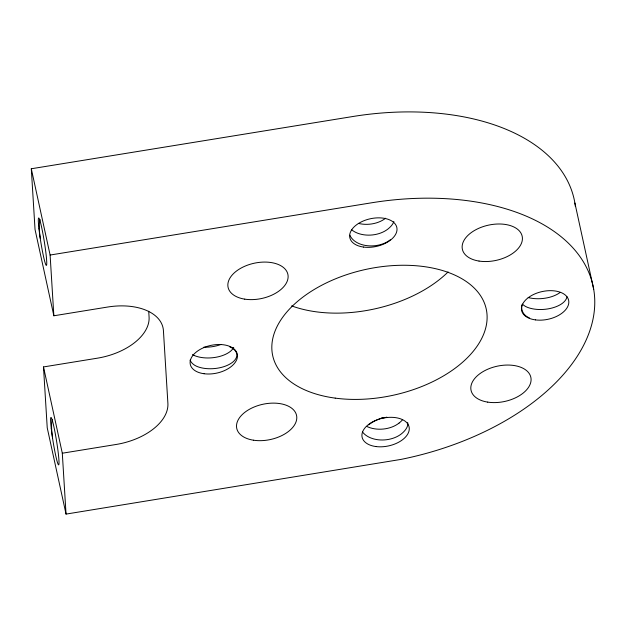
<?xml version="1.0" encoding="UTF-8"?>
<svg xmlns="http://www.w3.org/2000/svg" width="626" height="626" viewBox="0 0 626 626"><rect width="100%" height="100%" fill="white"/><g stroke="black" fill="none" stroke-linecap="round" stroke-linejoin="round"><path stroke-width="0.94" d="M53.852 315.778L50.111 255.04L371.5 202.808A218.568 128.784 -12.3 0 1 594.27 293.32A218.568 128.784 -12.3 0 1 400.922 459.414L66.043 514.095L62.303 453.216L116.092 444.476A54.642 32.192 -12.3 0 0 167.893 403.347L163.425 330.677A54.642 32.192 -12.3 0 0 107.641 307.037L53.852 315.778L35.04 229.499L31.3 168.762L352.688 116.538A218.568 128.784 -12.3 0 1 575.404 206.596M66.043 514.095L47.232 427.816L43.491 366.938L97.28 358.197A54.642 32.192 -12.3 0 0 149.082 317.077L148.722 311.263M574.887 203.027L593.698 289.306M31.3 168.762L50.111 255.04M43.491 366.938L62.303 453.216M448.099 271.942A109.284 64.392 -12.3 0 1 291.63 305.887M40.291 238.42A23.772 5.086 79.5 0 1 40.134 219.538M52.561 437.887A23.772 5.086 79.5 0 1 52.216 419.608M233.717 347.391A23.772 12.097 -4.9 0 1 194.49 355.599M229.554 346.726A23.772 12.097 -4.9 0 1 230.313 363.808A23.772 12.097 -4.9 0 1 196.846 366.382A23.772 15.627 -20.7 0 1 190.054 360.122M194.49 355.591A23.772 15.627 -20.7 0 1 192.472 354.559M221.001 344.464A23.772 12.097 -4.9 0 1 203.857 347.164M362.595 432.065A23.772 15.979 -5.2 0 0 401.399 433.865A23.772 11.745 -18.4 0 0 407.69 422.527M399.052 423.082A23.772 15.979 -5.2 0 1 366.726 426.408M386.868 417.143A23.772 15.979 -5.2 0 1 381.062 418.246M368.612 424.866A23.772 11.745 -18.4 0 1 379.677 418.817M381.085 418.317A23.772 11.745 -18.4 0 1 382.502 417.863M402.479 419.811A23.772 11.745 -18.4 0 1 399.052 423.09M566.976 296.638A23.772 12.097 -4.9 0 1 551.913 308.055A23.772 12.097 -4.9 0 1 527.014 307.147A23.772 15.627 -20.7 0 1 522.483 304.15M560.051 292.498A23.772 12.097 -4.9 0 1 528.164 297.546M529.369 317.922A23.772 15.627 -20.7 0 1 521.974 304.737M385.608 218.224A23.772 15.979 -5.2 0 1 358.362 223.38M393.903 221.557A23.772 11.745 -18.4 0 1 387.964 229.014A23.772 15.979 -5.2 0 1 351.491 229.648M390.311 239.789A23.772 15.979 -5.2 0 1 367.251 245.705A23.772 15.979 -5.2 0 1 349.918 235.243M335.2 398.12A109.284 64.392 -12.3 0 0 486.582 310.817A109.284 64.392 -12.3 0 0 316.615 288.07A109.284 64.392 -12.3 0 0 335.2 398.12M479.023 261.065A30.604 18.029 -12.3 0 0 522.35 237.309A30.604 18.029 -12.3 0 0 475.455 229.938A30.604 18.029 -12.3 0 0 479.023 261.065M487.701 402.119A30.604 18.029 -12.3 0 0 531.02 378.362A30.604 18.029 -12.3 0 0 484.133 370.991A30.604 18.029 -12.3 0 0 487.701 402.119M253.405 440.195A30.604 18.029 -12.3 0 0 296.724 416.439A30.604 18.029 -12.3 0 0 249.829 409.068A30.604 18.029 -12.3 0 0 253.405 440.195M244.727 299.142A30.604 18.029 -12.3 0 0 288.054 275.385A30.604 18.029 -12.3 0 0 241.159 268.022A30.604 18.029 -12.3 0 0 244.727 299.142M204.053 373.73A24.046 14.163 -12.3 0 0 237.356 354.527A24.046 14.163 -12.3 0 0 199.96 349.519A24.046 14.163 -12.3 0 0 204.053 373.73M363.589 247.074A24.046 14.163 -12.3 0 0 396.9 227.864A24.046 14.163 -12.3 0 0 359.504 222.864A24.046 14.163 -12.3 0 0 363.589 247.074M535.402 319.886A24.046 14.163 -12.3 0 0 568.705 300.676A24.046 14.163 -12.3 0 0 531.31 295.675A24.046 14.163 -12.3 0 0 535.402 319.886M375.858 446.541A24.046 14.163 -12.3 0 0 409.161 427.339A24.046 14.163 -12.3 0 0 371.774 422.331A24.046 14.163 -12.3 0 0 375.858 446.541M38.968 228.866A24.046 1.761 80.8 0 0 46.293 265.401A24.046 1.761 80.8 0 0 42.365 230.806A24.046 1.761 80.8 0 0 38.968 228.866M51.238 428.34A24.046 1.761 80.8 0 0 58.554 464.868A24.046 1.761 80.8 0 0 54.634 430.281A24.046 1.761 80.8 0 0 51.238 428.34"/></g></svg>
